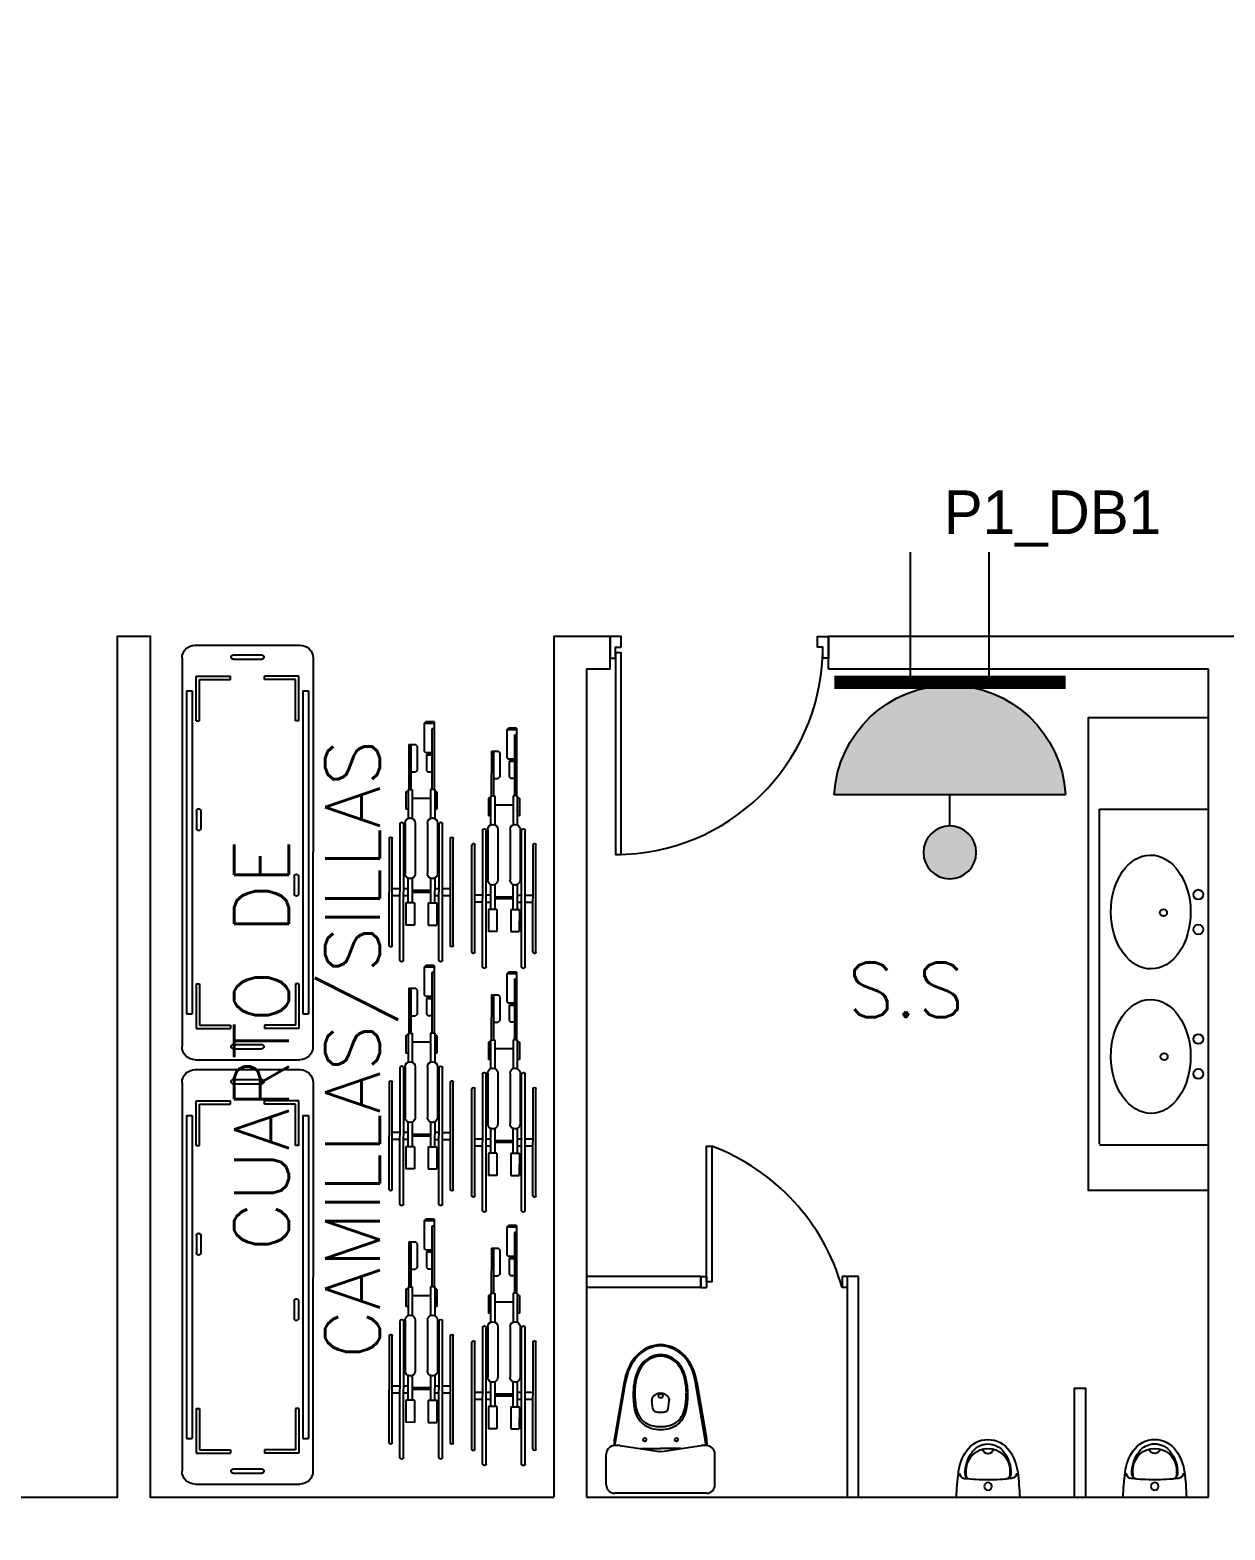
# Model space of a CAD drawing. Header units: metres. Extents: x -39 to 21688, y -24 to 9022.
# Drawn here: x 154.32 to 159.79, y 28.54 to 35.41 of the extents above; entities that cross this region are included whole.
import ezdxf

# ---------------------------------------------------------------- set-up
doc = ezdxf.new("R2010")
doc.units = ezdxf.units.M
doc.header["$MEASUREMENT"] = 0
doc.layers.add('a_sh_aparatos', color=4, linetype='Continuous', lineweight=18)
for name, color, linetype in [('AN-TEXTO', 3, 'Continuous'), ('AR-MOBILIRIO', 1, 'Continuous'), ('AR-MUROS', 6, 'Continuous'), ('AR-PUERTAS', 2, 'Continuous'), ('AR-SUELO', 1, 'Continuous'), ('AR-VENTANAS', 2, 'Continuous'), ('MOBILIARIO', 42, 'Continuous'), ('S.H.', 2, 'Continuous')]:
    doc.layers.add(name, color=color, linetype=linetype)
doc.styles.add('REGULAR-2.5', font='romans.shx', dxfattribs={"height": 2.5})

# ---------------------------------------------------------------- blocks, each defined once
blk = doc.blocks.new('AR-PUERTA 1')
at = {"layer": 'AR-PUERTAS', "linetype": 'Continuous'}
for points in [[(0.9542, 0.0333), (0.9542, 0.9576), (0.9292, 0.9576), (0.9292, 0.0333)], [(0.0042, 0.0583), (0.0042, 0.0083), (0.0291, 0.0083), (0.0291, -0.0416), (-0.0208, -0.0416), (-0.0208, 0.0583)], [(0.9292, 0.0083), (0.9292, -0.0416), (0.9792, -0.0416), (0.9792, 0.0583), (0.9542, 0.0583), (0.9542, 0.0083)]]:
    blk.add_lwpolyline(points, close=True, dxfattribs=at)
blk.add_arc((0.9542, 0.0083), 0.9493, 89.99887, 178.49317, dxfattribs=at)
blk = doc.blocks.new('AR-PUERTA DE BAÑOS')
at = {"layer": 'AR-PUERTAS', "linetype": 'Continuous'}
for p, q in [((1106.1205, 652.9769), (1106.1705, 652.9769)), ((1106.1205, 652.9769), (1106.1205, 652.9519)), ((1106.1705, 652.9519), (1106.1205, 652.9519)), ((1106.1705, 652.9769), (1106.1705, 652.9519)), ((1106.1705, 652.33), (1106.1205, 652.33)), ((1106.1205, 652.305), (1106.1205, 652.33)), ((1106.1705, 652.305), (1106.1705, 652.33)), ((1106.1205, 652.305), (1106.1705, 652.305))]:
    blk.add_line(p, q, dxfattribs=at)
blk.add_lwpolyline([(1106.1455, 652.9519), (1106.7676, 652.9519), (1106.7676, 652.9269), (1106.1455, 652.9269)], close=True, dxfattribs=at)
blk.add_arc((1105.848, 653.2746), 0.9831, 286.08942, 339.29005, dxfattribs=at)
blk = doc.blocks.new('1p-toppiece')
at = {"layer": 'AR-MOBILIRIO'}
for p, q in [((-0.5324, 0.1743), (-0.2653, 0.2204)), ((-0.2321, 0.219), (-0.5307, 0.1685)), ((-0.2321, 0.2199), (-0.2321, 0.1949)), ((-0.0465, 0.2599), (-0.1921, 0.2599)), ((-0.0065, 0.2199), (-0.0065, -0.2145)), ((-0.2048, 0.0084), (-0.2321, 0.1949)), ((-0.218, 0.0984), (-0.218, 0.0026)), ((-0.485, 0.0026), (-0.485, 0.0026)), ((-0.485, 0.0026), (-0.485, 0.0026)), ((-0.485, 0.0026), (-0.485, 0.0026)), ((-0.485, 0.0026), (-0.485, 0.0026)), ((-0.485, 0.0026), (-0.485, 0.0026)), ((-0.485, 0.0026), (-0.485, 0.0026)), ((-0.485, 0.0026), (-0.485, 0.0026)), ((-0.485, 0.0026), (-0.485, 0.0026)), ((-0.4056, 0.0389), (-0.4432, 0.044)), ((-0.218, -0.0931), (-0.218, 0.0026)), ((-0.4056, -0.0337), (-0.4432, -0.0388)), ((-0.2321, -0.1895), (-0.2048, -0.0032)), ((-0.5324, -0.1691), (-0.2653, -0.2152)), ((-0.2321, -0.2138), (-0.5307, -0.1633)), ((-0.2321, -0.1895), (-0.2321, -0.2145)), ((-0.0465, -0.2545), (-0.1921, -0.2545))]:
    blk.add_line(p, q, dxfattribs=at)
blk.add_lwpolyline([(-0.467, -0.0094, 0.139005), (-0.4641, -0.0086, 0.107089), (-0.4613, -0.0059, 0.080212), (-0.4596, -0.0022, 0.06796), (-0.4589, 0.0026, 0.06796), (-0.4596, 0.0074, 0.080212), (-0.4613, 0.0111, 0.107089), (-0.4641, 0.0138, 0.139005), (-0.467, 0.0146, 0.139005), (-0.4699, 0.0138, 0.107089), (-0.4727, 0.0111, 0.080212), (-0.4744, 0.0074, 0.06796), (-0.4751, 0.0026, 0.06796), (-0.4744, -0.0022, 0.080212), (-0.4727, -0.0059, 0.107089), (-0.4699, -0.0086, 0.139005)], format="xyb", close=True, dxfattribs=at)
for centre in [(-0.26, 0.0776), (-0.26, -0.0724)]:
    blk.add_circle(centre, 0.008, dxfattribs=at)
for centre, radius, start, end in [((-0.2398, 0.0726), 0.15, 87.03889, 99.79293), ((-0.1921, 0.2199), 0.04, 90, 180), ((-0.0465, 0.2199), 0.04, 0, 90), ((-0.5176, -0.0341), 0.2058, 106.92697, 136.49302), ((-0.5178, -0.0338), 0.1997, 106.5054, 136.11269), ((-0.4821, -0.1173), 0.2959, 99.79293, 108.8085), ((-0.4821, -0.1197), 0.2923, 99.58484, 108.43225), ((-0.5453, -0.0037), 0.1648, 137.52725, 177.80641), ((-0.5449, -0.0037), 0.1593, 137.17458, 177.74774), ((-0.5415, -0.0033), 0.1217, 134.11418, 177.24004), ((-0.5408, -0.0032), 0.1154, 133.44231, 177.12854), ((-0.5194, -0.0311), 0.157, 102.7254, 132.83076), ((-0.5197, -0.0304), 0.1497, 101.86665, 132.11554), ((-0.4817, -0.1477), 0.2793, 90.66687, 104.99291), ((-0.4817, -0.1562), 0.2808, 90.68187, 104.19332), ((-0.4744, -0.2966), 0.4284, 81.75873, 91.41788), ((-0.4878, -0.3624), 0.487, 81.70499, 89.67607), ((-0.434, -0.0023), 0.1229, 44.00697, 82.2929), ((-0.4307, -0.0038), 0.1323, 44.30183, 82.29504), ((-0.46, 0.0059), 0.1381, 358.63523, 34.00419), ((-0.4407, 0.0084), 0.1319, 357.46662, 37.44602), ((-0.5453, 0.0089), 0.1648, 182.19359, 222.47275), ((-0.5449, 0.0088), 0.1593, 182.25226, 222.82542), ((-0.5415, 0.0084), 0.1217, 182.75996, 225.88582), ((-0.5408, 0.0084), 0.1154, 182.87146, 226.55769), ((-0.4344, 0.0026), 0.0456, 126.18323, 180), ((-0.4344, 0.0026), 0.0456, 180, 233.81677), ((-0.4465, 0.0192), 0.025, 82.23483, 126.18323), ((-0.4076, 0.024), 0.015, 13.76961, 82.23483), ((-0.4951, 0.0026), 0.1051, 0, 13.76961), ((-0.4951, 0.0026), 0.1051, 346.23039, 0), ((-0.46, -0.0007), 0.1381, 325.99581, 1.36477), ((-0.4407, -0.0032), 0.1319, 322.55398, 2.53338), ((-0.2444, 0.0026), 0.04, 351.67758, 8.31416), ((-0.4465, -0.0141), 0.025, 233.81677, 277.76517), ((-0.4076, -0.0189), 0.015, 277.76517, 346.23039), ((-0.5176, 0.0393), 0.2058, 223.50698, 253.07303), ((-0.5178, 0.039), 0.1997, 223.88731, 253.4946), ((-0.5194, 0.0362), 0.157, 227.16924, 257.2746), ((-0.5197, 0.0356), 0.1497, 227.88446, 258.13335), ((-0.4817, 0.1528), 0.2793, 255.00709, 269.33313), ((-0.4817, 0.1613), 0.2808, 255.80668, 269.31813), ((-0.4878, 0.3675), 0.487, 270.32393, 278.29501), ((-0.4744, 0.3018), 0.4284, 268.58212, 278.24127), ((-0.434, 0.0075), 0.1229, 277.7071, 315.99303), ((-0.4307, 0.009), 0.1323, 277.70496, 315.69817), ((-0.4821, 0.1224), 0.2959, 251.1915, 260.20707), ((-0.4821, 0.1249), 0.2923, 251.56775, 260.41516), ((-0.2398, -0.0674), 0.15, 260.20707, 272.96597), ((-0.1921, -0.2145), 0.04, 180, 270), ((-0.0465, -0.2145), 0.04, 270, 360)]:
    blk.add_arc(centre, radius, start, end, dxfattribs=at)
blk = doc.blocks.new('UR-UR')
at = {"layer": 'AR-MOBILIRIO'}
blk.add_line((-0.145, 0), (0.145, 0), dxfattribs=at)
blk.add_circle((0, -0.05), 0.0175, dxfattribs=at)
for centre, radius, start, end in [((1.254, 0.0533), 1.4, 182.18027, 186.90205), ((-1.254, 0.0533), 1.4, 353.09795, 357.81973), ((0.0825, -0.0885), 0.22, 186.90205, 214.37306), ((-0.1049, -0.1107), 0.025, 96.17867, 179.62837), ((0, -1.08), 1, 90, 96.17867), ((-0.0799, -0.1083), 0.025, 94.7005, 178.54741), ((0.0551, -0.1117), 0.16, 178.54741, 216.66031), ((0.0398, -0.1196), 0.14, 170.46338, 186.32924), ((0, -0.124), 0.1, 186.32924, 270), ((-0.049, -0.1047), 0.05, 162.68454, 170.46338), ((0, -1.08), 1, 83.82133, 90), ((0, -0.124), 0.1, 270, 353.67076), ((-0.0551, -0.1117), 0.16, 323.33969, 1.45259), ((0.0799, -0.1083), 0.025, 1.45259, 85.2995), ((0.049, -0.1047), 0.05, 9.53662, 17.31546), ((-0.0398, -0.1196), 0.14, 353.67076, 9.53662), ((-0.0825, -0.0885), 0.22, 325.62694, 353.09795), ((0.1049, -0.1107), 0.025, 0.37163, 83.82133), ((0, -0.225), 0.025, 90, 170.58615), ((0, -0.225), 0.025, 9.41385, 90), ((0, -0.145), 0.12, 214.37306, 270), ((0, -0.155), 0.09, 215.47603, 270), ((0, -0.155), 0.09, 270, 324.52397), ((0, -0.145), 0.12, 270, 325.62694)]:
    blk.add_arc(centre, radius, start, end, dxfattribs=at)
blk = doc.blocks.new('LAVATORIO2 POZAS')
at = {"layer": 'AR-MOBILIRIO'}
for p, q in [((346.5117, 176.2334), (346.5117, 176.9673)), ((346.5117, 176.9673), (347.0117, 176.9673)), ((347.0117, 175.4276), (347.0117, 176.9673)), ((346.5117, 175.4334), (346.5117, 176.2334)), ((346.5117, 175.4276), (347.0117, 175.4276))]:
    blk.add_line(p, q, dxfattribs=at)
for centre, radius in [((346.9642, 176.5751), 0.0226), ((346.8047, 176.4922), 0.0161), ((346.9642, 176.4151), 0.0226), ((346.9642, 175.9134), 0.0226), ((346.8077, 175.8324), 0.0161), ((346.9642, 175.7534), 0.0226)]:
    blk.add_circle(centre, radius, dxfattribs=at)
for centre in [(346.7465, 176.4952), (346.7465, 175.8335)]:
    blk.add_ellipse(centre, major_axis=(-0.002, 0.261), ratio=0.699963, dxfattribs=at)
blk = doc.blocks.new('S-RUEDAS2')
at = {"layer": 'AR-MOBILIRIO'}
for p, q in [((-0.0974, 0.3199), (-0.0974, -0.3038)), ((-0.0811, 0.3199), (-0.0811, -0.3038)), ((0.0811, 0.3199), (0.0811, -0.3038)), ((0.0974, 0.3199), (0.0974, -0.3038)), ((-0.1464, 0.253), (-0.1464, -0.237)), ((-0.1333, 0.253), (-0.1333, -0.237)), ((0.1333, 0.253), (0.1333, -0.237)), ((0.1464, 0.253), (0.1464, -0.237)), ((-0.0709, 0.0581), (-0.0709, 0.1596)), ((-0.0318, 0.1596), (-0.0709, 0.1596)), ((-0.0318, 0.0581), (-0.0318, 0.1596)), ((0.0318, 0.1596), (0.0709, 0.1596)), ((0.0318, 0.0581), (0.0318, 0.1596)), ((0.0709, 0.0581), (0.0709, 0.1596)), ((-0.1333, 0.0241), (-0.0974, 0.0241)), ((-0.0811, 0.0241), (-0.0612, 0.0241)), ((-0.0318, 0.0581), (-0.0709, 0.0581)), ((-0.0612, -0.0558), (-0.0612, 0.0581)), ((-0.0416, -0.0555), (-0.0416, 0.0581)), ((-0.0416, 0.008), (0.0416, 0.008)), ((-0.0416, 0), (0.0416, 0)), ((0.0318, 0.0581), (0.0709, 0.0581)), ((0.0416, -0.0555), (0.0416, 0.0581)), ((0.0612, -0.0558), (0.0612, 0.0581)), ((0.0612, 0.0241), (0.0811, 0.0241)), ((0.0974, 0.0241), (0.1333, 0.0241)), ((-0.1333, -0.008), (-0.0974, -0.008)), ((-0.0811, -0.008), (-0.0612, -0.008)), ((0.0612, -0.008), (0.0811, -0.008)), ((0.0974, -0.008), (0.1333, -0.008)), ((-0.0742, -0.3083), (-0.0742, -0.0766)), ((-0.028, -0.3083), (-0.028, -0.0766)), ((0.028, -0.3083), (0.028, -0.0766)), ((0.0742, -0.3083), (0.0742, -0.0766)), ((-0.0612, -0.462), (-0.0612, -0.3291)), ((-0.0416, -0.462), (-0.0416, -0.3294)), ((0.0416, -0.462), (0.0416, -0.3294)), ((0.0612, -0.462), (0.0612, -0.3291)), ((-0.0709, -0.4513), (-0.0709, -0.3711)), ((-0.0612, -0.3711), (-0.0709, -0.3711)), ((0.0709, -0.3711), (0.0612, -0.3711)), ((0.0709, -0.4513), (0.0709, -0.3711)), ((-0.0612, -0.4513), (-0.0709, -0.4513)), ((-0.0612, -0.462), (-0.0416, -0.462)), ((-0.0579, -0.6679), (-0.0579, -0.462)), ((-0.0481, -0.6679), (-0.0481, -0.462)), ((-0.0416, -0.422), (0.0416, -0.422)), ((0.0612, -0.462), (0.0416, -0.462)), ((0.0481, -0.7399), (0.0481, -0.462)), ((0.0579, -0.772), (0.0579, -0.462)), ((0.0709, -0.4513), (0.0612, -0.4513)), ((-0.0481, -0.5422), (-0.0266, -0.5422)), ((-0.0191, -0.5497), (-0.0266, -0.5422)), ((-0.0191, -0.6604), (-0.0191, -0.5497)), ((0.0234, -0.5496), (0.0308, -0.5421)), ((0.0234, -0.6196), (0.0234, -0.5496)), ((0.0481, -0.5421), (0.0308, -0.5421)), ((-0.0579, -0.6679), (-0.0266, -0.6679)), ((-0.0191, -0.6604), (-0.0266, -0.6679)), ((0.0198, -0.6303), (0.0124, -0.6378)), ((0.0124, -0.7645), (0.0124, -0.6378)), ((0.0481, -0.6303), (0.0198, -0.6303)), ((0.0481, -0.6196), (0.0234, -0.6196)), ((0.0234, -0.6196), (0.0308, -0.6271)), ((0.0481, -0.6271), (0.0308, -0.6271)), ((0.0579, -0.7399), (0.0481, -0.7399)), ((0.0124, -0.7645), (0.0198, -0.772)), ((0.0579, -0.7647), (0.0124, -0.7647)), ((0.0579, -0.772), (0.0198, -0.772))]:
    blk.add_line(p, q, dxfattribs=at)
for centre, radius, start, end in [((-0.0893, 0.3199), 0.00816, 360, 180), ((0.0893, 0.3199), 0.00816, 360, 180), ((-0.1398, 0.253), 0.00653, 360, 180), ((0.1398, 0.253), 0.00653, 0, 180), ((-0.0511, -0.0766), 0.0231, 360, 180), ((0.0511, -0.0766), 0.0231, 360, 180), ((-0.1398, -0.237), 0.00653, 180, 0), ((0.1398, -0.237), 0.00653, 180, 0), ((-0.0893, -0.3038), 0.00816, 180, 0), ((-0.0511, -0.3083), 0.0231, 180, 0), ((0.0511, -0.3083), 0.0231, 180, 0), ((0.0893, -0.3038), 0.00816, 180, 0)]:
    blk.add_arc(centre, radius, start, end, dxfattribs=at)
blk = doc.blocks.new('A$C15E859FE')
at = {"layer": 'AR-MOBILIRIO'}
for p, q in [((0.5415, 1.9), (0.0615, 1.9004)), ((0.0014, 1.8404), (0, 0.0604)), ((0.3664, 1.8351), (0.2364, 1.8352)), ((0.3665, 1.8551), (0.2365, 1.8552)), ((0.6014, 1.84), (0.6, 0.06)), ((0.0658, 1.5531), (0.066, 1.7578)), ((0.066, 1.7578), (0.2238, 1.7577)), ((0.0808, 1.5531), (0.081, 1.7428)), ((0.081, 1.7428), (0.2238, 1.7427)), ((0.2238, 1.7427), (0.2238, 1.7577)), ((0.5368, 1.7574), (0.3789, 1.7576)), ((0.3789, 1.7426), (0.3789, 1.7576)), ((0.5217, 1.7424), (0.3789, 1.7426)), ((0.5216, 1.5527), (0.5217, 1.7424)), ((0.5366, 1.5527), (0.5368, 1.7574)), ((0.0213, 1.6904), (0.0201, 0.2104)), ((0.0473, 1.6904), (0.0213, 1.6904)), ((0.0473, 1.6904), (0.0461, 0.2104)), ((0.5553, 1.69), (0.5541, 0.21)), ((0.5813, 1.69), (0.5553, 1.69)), ((0.5813, 1.69), (0.5801, 0.21)), ((0.0658, 1.5531), (0.0808, 1.5531)), ((0.5366, 1.5527), (0.5216, 1.5527)), ((0.5149, 1.14), (0.5148, 1.06)), ((0.5349, 1.14), (0.5348, 1.06)), ((0.0666, 0.8404), (0.0666, 0.7604)), ((0.0866, 0.8404), (0.0866, 0.7604)), ((0.0649, 0.3477), (0.0647, 0.143)), ((0.0649, 0.3477), (0.0799, 0.3477)), ((0.0799, 0.3477), (0.0797, 0.1579)), ((0.5206, 0.3473), (0.5205, 0.1576)), ((0.5356, 0.3473), (0.5206, 0.3473)), ((0.5356, 0.3473), (0.5354, 0.1426)), ((0.0461, 0.2104), (0.0201, 0.2104)), ((0.5801, 0.21), (0.5541, 0.21)), ((0.0647, 0.143), (0.2225, 0.1428)), ((0.0797, 0.1579), (0.2225, 0.1578)), ((0.2225, 0.1578), (0.2225, 0.1428)), ((0.5205, 0.1576), (0.3776, 0.1577)), ((0.3776, 0.1577), (0.3776, 0.1427)), ((0.5354, 0.1426), (0.3776, 0.1427)), ((0.365, 0.0701), (0.235, 0.0702)), ((0.54, 0), (0.06, 0.0004)), ((0.365, 0.0501), (0.235, 0.0502))]:
    blk.add_line(p, q, dxfattribs=at)
for centre, radius, start, end in [((0.0614, 1.8404), 0.06, 89.95369, 179.95369), ((0.5414, 1.84), 0.06, 359.95369, 89.95369), ((0.2364, 1.8452), 0.01, 89.95369, 269.95369), ((0.3664, 1.8451), 0.01, 269.95369, 89.95369), ((0.5249, 1.14), 0.01, 359.95369, 179.95369), ((0.5248, 1.06), 0.01, 179.95369, 359.95369), ((0.0766, 0.8404), 0.01, 359.95369, 179.95369), ((0.0766, 0.7604), 0.01, 179.95369, 359.95369), ((0.235, 0.0602), 0.01, 89.95369, 269.95369), ((0.365, 0.0601), 0.01, 269.95369, 89.95369), ((0.06, 0.0604), 0.06, 179.95369, 269.95369), ((0.54, 0.06), 0.06, 269.95369, 359.95369)]:
    blk.add_arc(centre, radius, start, end, dxfattribs=at)
blk = doc.blocks.new('16A twin WP')
at = {"ltscale": 8}
h = blk.add_hatch(color=256, dxfattribs=at)
edge = h.paths.add_edge_path()
edge.add_ellipse((17.39, -0.95), major_axis=(0.17, 17.42), ratio=1, start_angle=273.7089, end_angle=447.4296, ccw=False)
edge.add_line((34.79, 0), (0, 0))
h = blk.add_hatch(color=256, dxfattribs=at)
edge = h.paths.add_edge_path()
edge.add_ellipse((17.39, -8.68), major_axis=(-2.81, 2.81), ratio=1, start_angle=0, end_angle=360)
for p, q in [((11.47, 16.91), (11.47, 36.51)), ((23.31, 16.91), (23.31, 36.51)), ((34.79, 0), (0, 0)), ((17.39, -4.7), (17.39, 0))]:
    blk.add_line(p, q, dxfattribs=at)
at = {"ltscale": 8, "const_width": 2}
blk.add_lwpolyline([(34.79, 16.91), (-0.01, 16.91)], dxfattribs=at)
at = {"ltscale": 8, "extrusion": (0, 0, -1)}
blk.add_ellipse((17.39, -0.95), major_axis=(0.17, 17.42), ratio=1, start_param=-1.525934, end_param=1.506063, dxfattribs=at)
at = {"ltscale": 8}
blk.add_ellipse((17.39, -8.68), major_axis=(-2.81, 2.81), ratio=1, start_param=3.926991, end_param=10.210176, dxfattribs=at)

msp = doc.modelspace()

# ---------------------------------------------------------------- linework, layer by layer
at = {"layer": 'AR-MUROS'}
for p, q in [((157.394, 29.70118), (156.86989, 29.70118)), ((158.1159, 29.70118), (158.0659, 29.70118)), ((158.0659, 28.68913), (158.0659, 29.70118)), ((158.1159, 28.68913), (158.1159, 29.70118)), ((157.394, 29.65118), (156.86989, 29.65118)), ((156.86989, 28.68913), (159.71989, 28.68913))]:
    msp.add_line(p, q, dxfattribs=at)
for points in [[(149.86997, 28.49696), (149.86997, 28.53913), (149.01561, 28.53913), (149.01561, 28.68913), (149.86989, 28.68913), (149.86989, 28.97875), (150.01989, 28.97875), (150.01989, 28.68913), (154.71989, 28.68913), (154.71989, 32.6349), (154.86989, 32.6349), (154.86989, 28.68913), (156.71989, 28.68913)], [(156.97794, 32.63445), (156.71989, 32.63445), (156.71989, 28.68913)], [(156.97794, 32.48445), (156.97794, 32.63445)], [(159.86989, 32.63445), (157.97794, 32.63445)], [(157.97794, 32.48445), (157.97794, 32.63445)], [(156.97794, 32.48445), (156.86989, 32.48445), (156.86989, 28.68913)], [(159.71989, 32.48445), (157.97794, 32.48445)], [(159.71989, 28.68913), (159.71989, 32.48445)], [(159.71989, 30.09505), (159.16989, 30.09505), (159.16989, 32.26356), (159.71989, 32.26356)], [(157.394, 29.70118), (157.394, 29.65118)], [(159.10609, 28.68913), (159.10609, 29.18913), (159.15609, 29.18913), (159.15609, 28.68913)]]:
    msp.add_lwpolyline(points, dxfattribs=at)
at = {"layer": 'AR-PUERTAS'}
msp.add_circle((164.88265, 27.62249), 40.08066, dxfattribs=at)

# ---------------------------------------------------------------- block references
msp.add_blockref('LAVATORIO2 POZAS', (-187.29176, -145.12381))
at = {"layer": 'a_sh_aparatos', "color": 1, "xscale": -1, "rotation": 180.1564548881514}
for p in [(158.70958, 28.68874), (159.47329, 28.68913)]:
    msp.add_blockref('UR-UR', p, dxfattribs=at)
at = {"layer": 'AR-MUROS'}
for name, p, rotation in [('AR-PUERTA 1', (157.95712, 32.59282), 180), ('AR-PUERTA DE BAÑOS', (810.3709, -1076.46931), 90)]:
    msp.add_blockref(name, p, dxfattribs=dict(at, rotation=rotation))
at = {"layer": 'AR-SUELO', "xscale": 0.0304565344946113, "yscale": 0.0304565344946113, "zscale": 0.0304565344946113}
msp.add_blockref('16A twin WP', (158.0046, 31.90905), dxfattribs=at)
at = {"layer": 'MOBILIARIO', "xscale": -1}
for name, p, rotation in [('A$C15E859FE', (155.61623, 30.69408), 359.9536920354078), ('S-RUEDAS2', (156.11258, 31.47096), 179.9536920354111), ('S-RUEDAS2', (156.49088, 31.44131), 179.9536920354111), ('S-RUEDAS2', (156.11258, 30.35372), 179.9536920354111), ('S-RUEDAS2', (156.49088, 30.32407), 179.9536920354111), ('A$C15E859FE', (155.61623, 28.7485), 359.9536920354078), ('S-RUEDAS2', (156.11258, 29.19212), 179.9536920354111), ('S-RUEDAS2', (156.49088, 29.16246), 179.9536920354111)]:
    msp.add_blockref(name, p, dxfattribs=dict(at, rotation=rotation))
at = {"layer": 'S.H.', "xscale": 0.9681450398693042, "yscale": 0.9681450398693042, "zscale": 0.9681450398693042, "rotation": 270}
msp.add_blockref('1p-toppiece', (157.20625, 28.70138), dxfattribs=at)

# ---------------------------------------------------------------- texts
at = {"layer": 'AN-TEXTO', "insert": (155.25568, 29.09624), "char_height": 0.25, "attachment_point": 1, "rotation": 90, "style": 'REGULAR-2.5'}
msp.add_mtext_dynamic_manual_height_columns('\\pi0.72086;CUARTO DE\\P\\pi0.22682;CAMILLAS/SILLAS ', width=3.5369651, gutter_width=1.25, heights=[0], dxfattribs=at)
at = {"layer": 'AN-TEXTO', "insert": (157.76951, 31.13992), "char_height": 0.25, "attachment_point": 1, "style": 'REGULAR-2.5'}
msp.add_mtext_dynamic_manual_height_columns('\\pi0.29548;S.S', width=1.1147793, gutter_width=1.25, heights=[0.07625], dxfattribs=at)
at = {"layer": 'AR-VENTANAS', "insert": (158.50625, 33.30368), "char_height": 0.2, "attachment_point": 1}
msp.add_mtext_dynamic_manual_height_columns('P1_DB1', width=3.1262579, gutter_width=1, heights=[0], dxfattribs=at)

doc.saveas('drawing.dxf')
